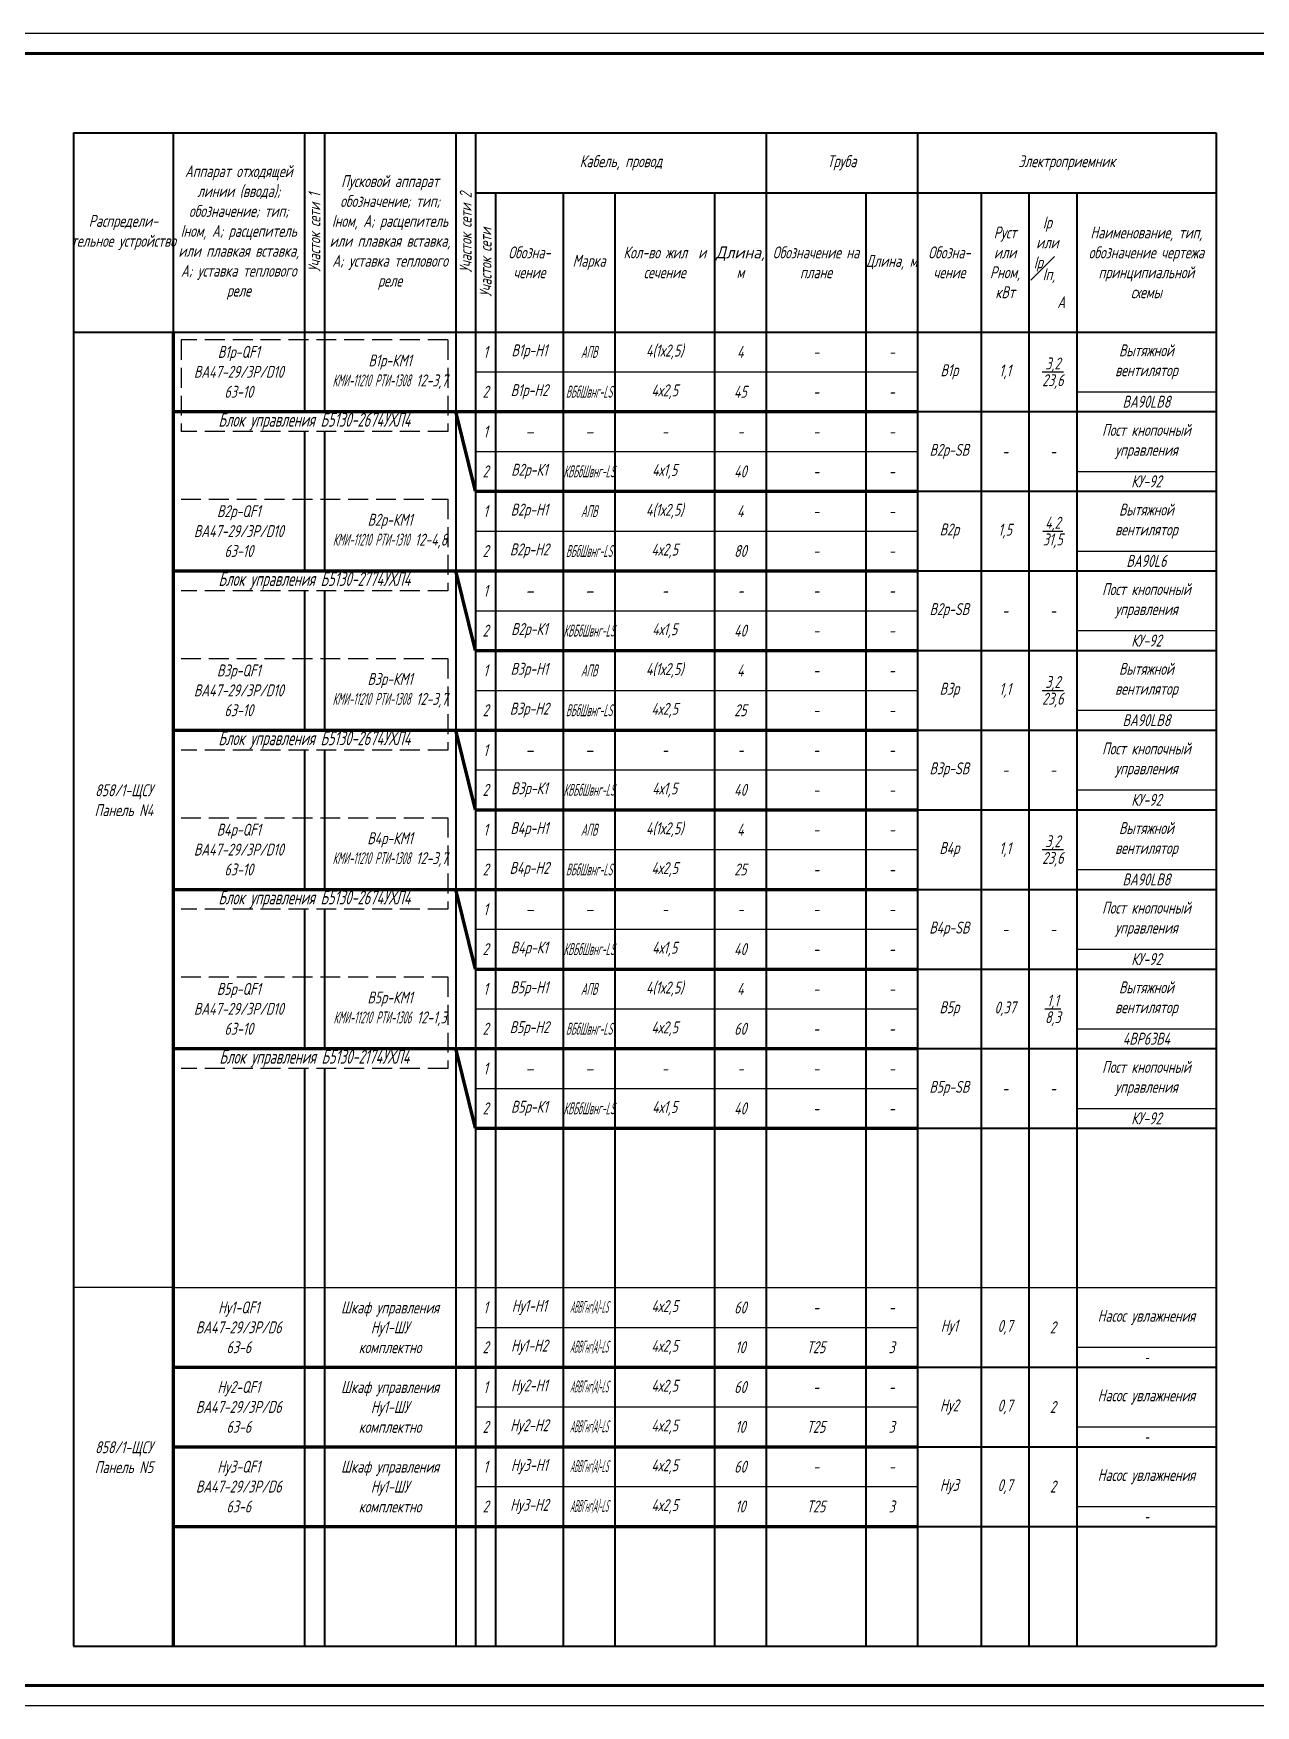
# Model space of a CAD drawing. Header units: millimetres. Extents: x -10490 to 5162, y -5053 to 76.
# Drawn here: x -8351.1 to -8044.1, y -814.1 to -394.1 of the extents above; entities that cross this region are included whole.
import ezdxf

# ---------------------------------------------------------------- set-up
doc = ezdxf.new("R2010")
doc.units = ezdxf.units.MM
doc.linetypes.add('GOST2.303 4', pattern=[7, 5, -2, 0])
for name, color, linetype, lineweight in [('КаБель силовой (Вновь)', 1, 'Continuous', 60), ('Рамка толстая', 7, 'Continuous', 60), ('Рамка тонкая', 5, 'Continuous', 25), ('Строительный', 251, 'Continuous', 13), ('Схема распред. сети', 9, 'Continuous', 25)]:
    doc.layers.add(name, color=color, linetype=linetype, lineweight=lineweight)
doc.styles.add('gost.shx', font='gost.shx', dxfattribs={"oblique": 15})
doc.styles.add('SIMPLEX', font='simplex.shx', dxfattribs={"width": 0.7, "oblique": 15})

# ---------------------------------------------------------------- blocks, each defined once
blk = doc.blocks.new('A$C2EF054A0')
at = {"layer": 'Строительный', "color": 1, "lineweight": 80}
blk.add_line((25, 0), (212, 0), dxfattribs=at)
at = {"layer": 'Схема распред. сети', "lineweight": 40}
for p, q in [((0, 20), (0, 0)), ((25, 20), (25, 0)), ((58, 20), (58, 0)), ((63, 20), (63, 0)), ((96, 20), (96, 0)), ((101, 20), (101, 0)), ((106, 20), (106, 0)), ((123, 20), (123, 0)), ((136, 20), (136, 0)), ((161, 20), (161, 0)), ((174, 20), (174, 0)), ((199, 20), (199, 0)), ((212, 20), (212, 0)), ((228, 20), (228, 0)), ((240, 20), (240, 0)), ((252, 20), (252, 0)), ((287, 20), (287, 0)), ((212, 0), (287, 0))]:
    blk.add_line(p, q, dxfattribs=at)
at = {"layer": 'Схема распред. сети'}
blk.add_line((101, 10), (212, 10), dxfattribs=at)
blk = doc.blocks.new('A$C3C9A24EA')
at = {"layer": 'Схема распред. сети', "color": 5}
blk.add_line((252, 5), (287, 5), dxfattribs=at)
at = {"layer": 'Схема распред. сети'}
blk.add_blockref('A$C2EF054A0', (0, 0), dxfattribs=at)
blk = doc.blocks.new('A$C5BFF3F5B')
at = {"layer": 'Схема распред. сети', "lineweight": 40}
for p, q in [((0, 20), (0, 0)), ((25, 20), (25, 0)), ((58, 20), (58, 0)), ((63, 20), (63, 0)), ((96, 20), (96, 0)), ((101, 20), (101, 0)), ((106, 20), (106, 0)), ((123, 20), (123, 0)), ((136, 20), (136, 0)), ((161, 20), (161, 0)), ((174, 20), (174, 0)), ((199, 20), (199, 0)), ((212, 20), (212, 0)), ((228, 20), (228, 0)), ((240, 20), (240, 0)), ((252, 20), (252, 0)), ((287, 20), (287, 0))]:
    blk.add_line(p, q, dxfattribs=at)
blk = doc.blocks.new('A$C4AAC7058')
at = {"layer": 'Рамка толстая'}
for p, q in [((1778, 415), (20, 415)), ((20, 5), (1778, 5))]:
    blk.add_line(p, q, dxfattribs=at)
at = {"layer": 'Рамка тонкая'}
for p, q in [((1783, 420), (0, 420)), ((0, 0), (1783, 0))]:
    blk.add_line(p, q, dxfattribs=at)
blk = doc.blocks.new('A$C5A2B7D56')
at = {"layer": 'Схема распред. сети', "lineweight": 40}
for p, q in [((0, 10), (0, 0)), ((25, 10), (25, 0)), ((58, 10), (58, 0)), ((63, 10), (63, 0)), ((96, 10), (96, 0)), ((101, 10), (101, 0)), ((106, 10), (106, 0)), ((123, 10), (123, 0)), ((136, 10), (136, 0)), ((161, 10), (161, 0)), ((174, 10), (174, 0)), ((199, 10), (199, 0)), ((212, 10), (212, 0)), ((228, 10), (228, 0)), ((240, 10), (240, 0)), ((252, 10), (252, 0)), ((287, 10), (287, 0)), ((0, 0), (287, 0))]:
    blk.add_line(p, q, dxfattribs=at)
blk = doc.blocks.new('A$C7AEF134F')
at = {"layer": 'Строительный', "color": 142, "lineweight": 80}
for q in [(96, 20), (212, 0)]:
    blk.add_line((101, 0), q, dxfattribs=at)
at = {"layer": 'Схема распред. сети', "lineweight": 40}
for p, q in [((0, 20), (0, 0)), ((25, 20), (25, 0)), ((96, 20), (96, 0)), ((101, 20), (101, 0)), ((106, 20), (106, 0)), ((123, 20), (123, 0)), ((136, 20), (136, 0)), ((161, 20), (161, 0)), ((174, 20), (174, 0)), ((199, 20), (199, 0)), ((212, 20), (212, 0)), ((228, 20), (228, 0)), ((240, 20), (240, 0)), ((252, 20), (252, 0)), ((287, 20), (287, 0)), ((58, 15), (58, 0)), ((63, 15), (63, 0)), ((212, 0), (287, 0))]:
    blk.add_line(p, q, dxfattribs=at)
at = {"layer": 'Схема распред. сети'}
blk.add_line((101, 10), (212, 10), dxfattribs=at)
at = {"layer": 'Схема распред. сети', "color": 5}
blk.add_line((252, 5), (287, 5), dxfattribs=at)
blk = doc.blocks.new('A$C5BA127B9')
at = {"layer": 'Схема распред. сети', "lineweight": 40}
for p, q in [((0, 20), (0, 0)), ((25, 20), (25, 0)), ((58, 20), (58, 0)), ((63, 20), (63, 0)), ((96, 20), (96, 0)), ((101, 20), (101, 0)), ((106, 20), (106, 0)), ((123, 20), (123, 0)), ((136, 20), (136, 0)), ((161, 20), (161, 0)), ((174, 20), (174, 0)), ((199, 20), (199, 0)), ((212, 20), (212, 0)), ((228, 20), (228, 0)), ((240, 20), (240, 0)), ((252, 20), (252, 0)), ((287, 20), (287, 0))]:
    blk.add_line(p, q, dxfattribs=at)
at = {"layer": 'Схема распред. сети', "color": 5, "lineweight": 25}
for p, q in [((25, 20), (287, 20)), ((25, 0), (287, 0))]:
    blk.add_line(p, q, dxfattribs=at)

msp = doc.modelspace()

# ---------------------------------------------------------------- linework, layer by layer
at = {"layer": 'КаБель силовой (Вновь)', "lineweight": 100}
msp.add_line((-8316.04361, -469.14685), (-8316.04361, -799.14685), dxfattribs=at)
at = {"layer": 'Рамка тонкая', "linetype": 'GOST2.303 4'}
for p, q in [((-8247.04361, -471.14685), (-8314.04361, -471.14685)), ((-8314.04361, -471.14685), (-8314.04361, -494.14685)), ((-8247.04361, -471.14685), (-8247.04361, -494.14685)), ((-8247.04361, -494.14685), (-8314.04361, -494.14685)), ((-8314.04361, -511.14685), (-8247.04361, -511.14685)), ((-8247.04361, -511.14685), (-8247.04361, -534.14685)), ((-8247.04361, -534.14685), (-8314.04361, -534.14685)), ((-8314.04361, -551.14685), (-8247.04361, -551.14685)), ((-8247.04361, -551.14685), (-8247.04361, -574.14685)), ((-8247.04361, -574.14685), (-8314.04361, -574.14685)), ((-8314.04361, -591.14685), (-8247.04361, -591.14685)), ((-8247.04361, -591.14685), (-8247.04361, -614.14685)), ((-8247.04361, -614.14685), (-8314.04361, -614.14685)), ((-8314.04361, -631.14685), (-8247.04361, -631.14685)), ((-8247.04361, -631.14685), (-8247.04361, -654.14685)), ((-8247.04361, -654.14685), (-8314.04361, -654.14685))]:
    msp.add_line(p, q, dxfattribs=at)
at = {"layer": 'Рамка тонкая'}
msp.add_line((-8316.04361, -709.14685), (-8341.04361, -709.14685), dxfattribs=at)
at = {"layer": 'Схема распред. сети', "lineweight": 40}
for p, q in [((-8341.04361, -419.14685), (-8054.04361, -419.14685)), ((-8341.04361, -419.14685), (-8341.04361, -469.14685)), ((-8316.04361, -419.14685), (-8316.04361, -469.14685)), ((-8283.04361, -419.14685), (-8283.04361, -469.14685)), ((-8278.04361, -419.14685), (-8278.04361, -469.14685)), ((-8245.04361, -419.14685), (-8245.04361, -469.14685)), ((-8240.04361, -419.14685), (-8240.04361, -469.14685)), ((-8167.04361, -419.14685), (-8167.04361, -469.14685)), ((-8129.04361, -419.14685), (-8129.04361, -469.14685)), ((-8054.04361, -419.14685), (-8054.04361, -469.14685)), ((-8240.04361, -434.14685), (-8054.04361, -434.14685)), ((-8235.04361, -434.14685), (-8235.04361, -469.14685)), ((-8218.04361, -434.14685), (-8218.04361, -469.14685)), ((-8205.04361, -434.14685), (-8205.04361, -469.14685)), ((-8180.04361, -434.14685), (-8180.04361, -469.14685)), ((-8142.04361, -434.14685), (-8142.04361, -469.14685)), ((-8113.04361, -434.14685), (-8113.04361, -469.14685)), ((-8101.04361, -434.14685), (-8101.04361, -469.14685)), ((-8089.04361, -434.14685), (-8089.04361, -469.14685)), ((-8341.04361, -469.14685), (-8054.04361, -469.14685)), ((-8341.04361, -469.14685), (-8054.04361, -469.14685))]:
    msp.add_line(p, q, dxfattribs=at)

# ---------------------------------------------------------------- block references
for name, p in [('A$C4AAC7058', (-9302.04361, -814.14685)), ('A$C3C9A24EA', (-8341.04362, -489.14686)), ('A$C7AEF134F', (-8341.04362, -509.14684)), ('A$C3C9A24EA', (-8341.04362, -529.14686)), ('A$C7AEF134F', (-8341.04362, -549.14684)), ('A$C3C9A24EA', (-8341.04362, -569.14686)), ('A$C7AEF134F', (-8341.04362, -589.14684)), ('A$C3C9A24EA', (-8341.04362, -609.14686)), ('A$C7AEF134F', (-8341.04362, -629.14684)), ('A$C3C9A24EA', (-8341.04362, -649.14686)), ('A$C7AEF134F', (-8341.04362, -669.14684)), ('A$C5BFF3F5B', (-8341.04361, -689.14686)), ('A$C5BFF3F5B', (-8341.04361, -709.14686)), ('A$C3C9A24EA', (-8341.04362, -729.14686)), ('A$C5BA127B9', (-8341.04361, -729.14685)), ('A$C3C9A24EA', (-8341.04362, -749.14686)), ('A$C3C9A24EA', (-8341.04362, -769.14686)), ('A$C5BFF3F5B', (-8341.04361, -789.14685))]:
    msp.add_blockref(name, p)
at = {"layer": 'КаБель силовой (Вновь)'}
msp.add_blockref('A$C5A2B7D56', (-8341.04358, -799.18953), dxfattribs=at)

# ---------------------------------------------------------------- texts
at = {"layer": 'Схема распред. сети', "color": 2, "attachment_point": 5}
for s, insert, char_height, width, style in [('{\\W0.7;Аппарат отходящей линии (ввода); обозначение; тип; Iном, А; расцепитель или плавкая вставка, А; уставка теплового реле}', (-8299.54361, -444.14685), 3, 33, 'SIMPLEX'), ('Кабель, провод', (-8203.54361, -426.64685), 3, 73, 'SIMPLEX'), ('Труба', (-8148.04361, -426.64685), 3, 38, 'SIMPLEX'), ('Электроприемник', (-8091.54361, -426.64685), 3, 75, 'SIMPLEX'), ('Пусковой аппарат обозначение; тип; Iном, А; расцепитель или плавкая вставка, А; уставка теплового реле', (-8261.54361, -444.14685), 3, 33, 'SIMPLEX'), ('Распредели-\\Pтельное устройство', (-8328.54361, -444.14685), 3, 25, 'SIMPLEX'), ('\\A1;Iр   или   \\SIр#Iп, ;       А', (-8095.04361, -451.64685), 3, 12, 'SIMPLEX'), ('Pуст или Pном, кВт', (-8107.04361, -451.64685), 3, 12, 'SIMPLEX'), ('Наименование, тип, обозначение чертежа принципиальной схемы', (-8071.54361, -451.64685), 3, 35, 'SIMPLEX'), ('Обозна- чение', (-8226.54361, -451.64685), 3, 17, 'SIMPLEX'), ('Кол-во жил  и сечение', (-8192.54361, -451.64685), 3, 25, 'SIMPLEX'), ('{\\W0.9;Длина, }м', (-8173.54361, -451.64685), 3, 13, 'SIMPLEX'), ('Обозначение на плане', (-8154.54361, -451.64685), 3, 25, 'SIMPLEX'), ('Обозна-\\Pчение', (-8121.04361, -451.64685), 3, 16, 'SIMPLEX'), ('Марка', (-8211.54361, -451.64685), 3, 13, 'SIMPLEX'), ('Длина, м', (-8135.54361, -451.64685), 3, 13, 'SIMPLEX'), ('В1р-QF1\\PВА47-29/3Р/D10\\P63-10', (-8299.54361, -479.14685), 3, 33, 'SIMPLEX'), ('1', (-8237.54361, -474.14685), 3, 5, 'SIMPLEX'), ('В1р-Н1', (-8226.54361, -474.14685), 3, 17, 'SIMPLEX'), ('{\\W0.5;АПВ}', (-8211.54361, -474.14685), 3, 13, 'SIMPLEX'), ('4(1х2,5)', (-8192.54361, -474.14685), 3, 25, 'SIMPLEX'), ('4', (-8173.54361, -474.14685), 3, 13, 'SIMPLEX'), ('-', (-8154.54361, -474.14685), 3, 25, 'SIMPLEX'), ('-', (-8135.54361, -474.14685), 3, 13, 'SIMPLEX'), ('Вытяжной \\Pвентилятор', (-8071.54361, -476.64685), 3, 35, 'SIMPLEX'), ('В1р-КМ1\\P{\\W0.5;КМИ-11210 РТИ-1308} 12-3,7', (-8261.54361, -479.14685), 3, 33, 'SIMPLEX'), ('В1р', (-8121.04361, -479.14685), 3, 16, 'SIMPLEX'), ('1,1', (-8107.04361, -479.14685), 3, 12, 'SIMPLEX'), ('\\A1;\\S3,2/23,6;', (-8095.04361, -479.14685), 3, 12, 'SIMPLEX'), ('2', (-8237.54361, -484.14685), 3, 5, 'SIMPLEX'), ('В1р-Н2', (-8226.54361, -484.14685), 3, 17, 'SIMPLEX'), ('{\\W0.4;ВБбШвнг-LS}', (-8211.54361, -484.14685), 3, 13, 'SIMPLEX'), ('4х2,5', (-8192.54361, -484.14685), 3, 25, 'SIMPLEX'), ('45', (-8173.54361, -484.14685), 3, 13, 'SIMPLEX'), ('-', (-8154.54361, -484.14685), 3, 25, 'SIMPLEX'), ('-', (-8135.54361, -484.14685), 3, 13, 'SIMPLEX'), ('ВА90LB8', (-8071.54361, -486.64685), 3, 35, 'SIMPLEX'), ('{\\W0.8;Блок управления Б5130-2674УХЛ4}', (-8280.54361, -491.64685), 3.5, 67, 'gost.shx'), ('1', (-8237.54361, -494.14685), 3, 5, 'SIMPLEX'), ('{\\W1;-}', (-8226.54361, -494.14685), 3, 17, 'SIMPLEX'), ('{\\W1;-}', (-8211.54361, -494.14685), 3, 13, 'SIMPLEX'), ('-', (-8192.54361, -494.14685), 3, 25, 'SIMPLEX'), ('-', (-8173.54361, -494.14685), 3, 13, 'SIMPLEX'), ('-', (-8154.54361, -494.14685), 3, 25, 'SIMPLEX'), ('-', (-8135.54361, -494.14685), 3, 13, 'SIMPLEX'), ('Пост кнопочный управления', (-8071.54361, -496.64685), 3, 35, 'SIMPLEX'), ('В2р-SB', (-8121.04361, -499.14685), 3, 16, 'SIMPLEX'), ('-', (-8107.04361, -499.14685), 3, 12, 'SIMPLEX'), ('-', (-8095.04361, -499.14685), 3, 12, 'SIMPLEX'), ('2', (-8237.54361, -504.14685), 3, 5, 'SIMPLEX'), ('В2р-К1', (-8226.54361, -504.14685), 3, 17, 'SIMPLEX'), ('{\\W0.4;КВБбШвнг-LS}', (-8211.54361, -504.14685), 3, 13, 'SIMPLEX'), ('4х1,5', (-8192.54361, -504.14685), 3, 25, 'SIMPLEX'), ('40', (-8173.54361, -504.14685), 3, 13, 'SIMPLEX'), ('-', (-8154.54361, -504.14685), 3, 25, 'SIMPLEX'), ('-', (-8135.54361, -504.14685), 3, 13, 'SIMPLEX'), ('КУ-92', (-8071.54361, -506.64685), 3, 35, 'SIMPLEX'), ('В2р-Н1', (-8226.54361, -514.14685), 3, 17, 'SIMPLEX'), ('4(1х2,5)', (-8192.54361, -514.14685), 3, 25, 'SIMPLEX'), ('Вытяжной \\Pвентилятор', (-8071.54361, -516.64685), 3, 35, 'SIMPLEX'), ('В2р-QF1\\PВА47-29/3Р/D10\\P63-10', (-8299.54361, -519.14685), 3, 33, 'SIMPLEX'), ('В2р-КМ1\\P{\\W0.5;КМИ-11210 РТИ-1310} 12-4,8', (-8261.54361, -519.14685), 3, 33, 'SIMPLEX'), ('1', (-8237.54361, -514.14685), 3, 5, 'SIMPLEX'), ('{\\W0.5;АПВ}', (-8211.54361, -514.14685), 3, 13, 'SIMPLEX'), ('4', (-8173.54361, -514.14685), 3, 13, 'SIMPLEX'), ('-', (-8154.54361, -514.14685), 3, 25, 'SIMPLEX'), ('-', (-8135.54361, -514.14685), 3, 13, 'SIMPLEX'), ('\\A1;\\S4,2/31,5;', (-8095.04361, -519.14685), 3, 12, 'SIMPLEX'), ('В2р', (-8121.04361, -519.14685), 3, 16, 'SIMPLEX'), ('1,5', (-8107.04361, -519.14685), 3, 12, 'SIMPLEX'), ('2', (-8237.54361, -524.14685), 3, 5, 'SIMPLEX'), ('В2р-Н2', (-8226.54361, -524.14685), 3, 17, 'SIMPLEX'), ('{\\W0.4;ВБбШвнг-LS}', (-8211.54361, -524.14685), 3, 13, 'SIMPLEX'), ('4х2,5', (-8192.54361, -524.14685), 3, 25, 'SIMPLEX'), ('80', (-8173.54361, -524.14685), 3, 13, 'SIMPLEX'), ('-', (-8154.54361, -524.14685), 3, 25, 'SIMPLEX'), ('-', (-8135.54361, -524.14685), 3, 13, 'SIMPLEX'), ('ВА90L6', (-8071.54361, -526.64685), 3, 35, 'SIMPLEX'), ('{\\W0.8;Блок управления Б5130-2774УХЛ4}', (-8280.54361, -531.64685), 3.5, 67, 'gost.shx'), ('1', (-8237.54361, -534.14685), 3, 5, 'SIMPLEX'), ('Пост кнопочный управления', (-8071.54361, -536.64685), 3, 35, 'SIMPLEX'), ('{\\W1;-}', (-8226.54361, -534.14685), 3, 17, 'SIMPLEX'), ('{\\W1;-}', (-8211.54361, -534.14685), 3, 13, 'SIMPLEX'), ('-', (-8192.54361, -534.14685), 3, 25, 'SIMPLEX'), ('-', (-8173.54361, -534.14685), 3, 13, 'SIMPLEX'), ('-', (-8154.54361, -534.14685), 3, 25, 'SIMPLEX'), ('-', (-8135.54361, -534.14685), 3, 13, 'SIMPLEX'), ('В2р-SB', (-8121.04361, -539.14685), 3, 16, 'SIMPLEX'), ('-', (-8107.04361, -539.14685), 3, 12, 'SIMPLEX'), ('-', (-8095.04361, -539.14685), 3, 12, 'SIMPLEX'), ('2', (-8237.54361, -544.14685), 3, 5, 'SIMPLEX'), ('В2р-К1', (-8226.54361, -544.14685), 3, 17, 'SIMPLEX'), ('{\\W0.4;КВБбШвнг-LS}', (-8211.54361, -544.14685), 3, 13, 'SIMPLEX'), ('4х1,5', (-8192.54361, -544.14685), 3, 25, 'SIMPLEX'), ('40', (-8173.54361, -544.14685), 3, 13, 'SIMPLEX'), ('-', (-8154.54361, -544.14685), 3, 25, 'SIMPLEX'), ('-', (-8135.54361, -544.14685), 3, 13, 'SIMPLEX'), ('КУ-92', (-8071.54361, -546.64685), 3, 35, 'SIMPLEX'), ('В3р-QF1\\PВА47-29/3Р/D10\\P63-10', (-8299.54361, -559.14685), 3, 33, 'SIMPLEX'), ('1', (-8237.54361, -554.14685), 3, 5, 'SIMPLEX'), ('В3р-Н1', (-8226.54361, -554.14685), 3, 17, 'SIMPLEX'), ('{\\W0.5;АПВ}', (-8211.54361, -554.14685), 3, 13, 'SIMPLEX'), ('4(1х2,5)', (-8192.54361, -554.14685), 3, 25, 'SIMPLEX'), ('4', (-8173.54361, -554.14685), 3, 13, 'SIMPLEX'), ('-', (-8154.54361, -554.14685), 3, 25, 'SIMPLEX'), ('-', (-8135.54361, -554.14685), 3, 13, 'SIMPLEX'), ('Вытяжной \\Pвентилятор', (-8071.54361, -556.64685), 3, 35, 'SIMPLEX'), ('В3р-КМ1\\P{\\W0.5;КМИ-11210 РТИ-1308} 12-3,7', (-8261.54361, -559.14685), 3, 33, 'SIMPLEX'), ('В3р', (-8121.04361, -559.14685), 3, 16, 'SIMPLEX'), ('1,1', (-8107.04361, -559.14685), 3, 12, 'SIMPLEX'), ('\\A1;\\S3,2/23,6;', (-8095.04361, -559.14685), 3, 12, 'SIMPLEX'), ('2', (-8237.54361, -564.14685), 3, 5, 'SIMPLEX'), ('В3р-Н2', (-8226.54361, -564.14685), 3, 17, 'SIMPLEX'), ('{\\W0.4;ВБбШвнг-LS}', (-8211.54361, -564.14685), 3, 13, 'SIMPLEX'), ('4х2,5', (-8192.54361, -564.14685), 3, 25, 'SIMPLEX'), ('25', (-8173.54361, -564.14685), 3, 13, 'SIMPLEX'), ('-', (-8154.54361, -564.14685), 3, 25, 'SIMPLEX'), ('-', (-8135.54361, -564.14685), 3, 13, 'SIMPLEX'), ('ВА90LB8', (-8071.54361, -566.64685), 3, 35, 'SIMPLEX'), ('{\\W0.8;Блок управления Б5130-2674УХЛ4}', (-8280.54361, -571.64685), 3.5, 67, 'gost.shx'), ('1', (-8237.54361, -574.14685), 3, 5, 'SIMPLEX'), ('{\\W1;-}', (-8226.54361, -574.14685), 3, 17, 'SIMPLEX'), ('{\\W1;-}', (-8211.54361, -574.14685), 3, 13, 'SIMPLEX'), ('-', (-8192.54361, -574.14685), 3, 25, 'SIMPLEX'), ('-', (-8173.54361, -574.14685), 3, 13, 'SIMPLEX'), ('-', (-8154.54361, -574.14685), 3, 25, 'SIMPLEX'), ('-', (-8135.54361, -574.14685), 3, 13, 'SIMPLEX'), ('Пост кнопочный управления', (-8071.54361, -576.64685), 3, 35, 'SIMPLEX'), ('В3р-SB', (-8121.04361, -579.14685), 3, 16, 'SIMPLEX'), ('-', (-8107.04361, -579.14685), 3, 12, 'SIMPLEX'), ('-', (-8095.04361, -579.14685), 3, 12, 'SIMPLEX'), ('\\pi0.2994;858/1-ЩСУ\\PПанель N4', (-8328.54362, -586.74489), 3, 24.9999934, 'SIMPLEX'), ('2', (-8237.54361, -584.14685), 3, 5, 'SIMPLEX'), ('В3р-К1', (-8226.54361, -584.14685), 3, 17, 'SIMPLEX'), ('{\\W0.4;КВБбШвнг-LS}', (-8211.54361, -584.14685), 3, 13, 'SIMPLEX'), ('4х1,5', (-8192.54361, -584.14685), 3, 25, 'SIMPLEX'), ('40', (-8173.54361, -584.14685), 3, 13, 'SIMPLEX'), ('-', (-8154.54361, -584.14685), 3, 25, 'SIMPLEX'), ('-', (-8135.54361, -584.14685), 3, 13, 'SIMPLEX'), ('КУ-92', (-8071.54361, -586.64685), 3, 35, 'SIMPLEX'), ('4(1х2,5)', (-8192.54361, -594.14685), 3, 25, 'SIMPLEX'), ('В4р-QF1\\PВА47-29/3Р/D10\\P63-10', (-8299.54361, -599.14685), 3, 33, 'SIMPLEX'), ('\\pt6;В4р-КМ1\\P\\ptz;{\\W0.5;КМИ-11210 РТИ-1308} 12-3,7', (-8261.54361, -599.14685), 3, 33, 'SIMPLEX'), ('1', (-8237.54361, -594.14685), 3, 5, 'SIMPLEX'), ('В4р-Н1', (-8226.54361, -594.14685), 3, 17, 'SIMPLEX'), ('{\\W0.5;АПВ}', (-8211.54361, -594.14685), 3, 13, 'SIMPLEX'), ('4', (-8173.54361, -594.14685), 3, 13, 'SIMPLEX'), ('-', (-8154.54361, -594.14685), 3, 25, 'SIMPLEX'), ('-', (-8135.54361, -594.14685), 3, 13, 'SIMPLEX'), ('\\A1;\\S3,2/23,6;', (-8095.04361, -599.14685), 3, 12, 'SIMPLEX'), ('Вытяжной \\Pвентилятор', (-8071.54361, -596.64685), 3, 35, 'SIMPLEX'), ('В4р', (-8121.04361, -599.14685), 3, 16, 'SIMPLEX'), ('1,1', (-8107.04361, -599.14685), 3, 12, 'SIMPLEX'), ('2', (-8237.54361, -604.14685), 3, 5, 'SIMPLEX'), ('В4р-Н2', (-8226.54361, -604.14685), 3, 17, 'SIMPLEX'), ('{\\W0.4;ВБбШвнг-LS}', (-8211.54361, -604.14685), 3, 13, 'SIMPLEX'), ('4х2,5', (-8192.54361, -604.14685), 3, 25, 'SIMPLEX'), ('25', (-8173.54361, -604.14685), 3, 13, 'SIMPLEX'), ('-', (-8154.54361, -604.14685), 3, 25, 'SIMPLEX'), ('-', (-8135.54361, -604.14685), 3, 13, 'SIMPLEX'), ('ВА90LB8', (-8071.54361, -606.64685), 3, 35, 'SIMPLEX'), ('{\\W0.8;Блок управления Б5130-2674УХЛ4}', (-8280.54361, -611.64685), 3.5, 67, 'gost.shx'), ('1', (-8237.54361, -614.14685), 3, 5, 'SIMPLEX'), ('Пост кнопочный управления', (-8071.54361, -616.64685), 3, 35, 'SIMPLEX'), ('{\\W1;-}', (-8226.54361, -614.14685), 3, 17, 'SIMPLEX'), ('{\\W1;-}', (-8211.54361, -614.14685), 3, 13, 'SIMPLEX'), ('-', (-8192.54361, -614.14685), 3, 25, 'SIMPLEX'), ('-', (-8173.54361, -614.14685), 3, 13, 'SIMPLEX'), ('-', (-8154.54361, -614.14685), 3, 25, 'SIMPLEX'), ('-', (-8135.54361, -614.14685), 3, 13, 'SIMPLEX'), ('В4р-SB', (-8121.04361, -619.14685), 3, 16, 'SIMPLEX'), ('-', (-8107.04361, -619.14685), 3, 12, 'SIMPLEX'), ('-', (-8095.04361, -619.14685), 3, 12, 'SIMPLEX'), ('2', (-8237.54361, -624.14685), 3, 5, 'SIMPLEX'), ('В4р-К1', (-8226.54361, -624.14685), 3, 17, 'SIMPLEX'), ('{\\W0.4;КВБбШвнг-LS}', (-8211.54361, -624.14685), 3, 13, 'SIMPLEX'), ('4х1,5', (-8192.54361, -624.14685), 3, 25, 'SIMPLEX'), ('40', (-8173.54361, -624.14685), 3, 13, 'SIMPLEX'), ('-', (-8154.54361, -624.14685), 3, 25, 'SIMPLEX'), ('-', (-8135.54361, -624.14685), 3, 13, 'SIMPLEX'), ('КУ-92', (-8071.54361, -626.64685), 3, 35, 'SIMPLEX'), ('В5р-QF1\\PВА47-29/3Р/D10\\P63-10', (-8299.54361, -639.14685), 3, 33, 'SIMPLEX'), ('1', (-8237.54361, -634.14685), 3, 5, 'SIMPLEX'), ('В5р-Н1', (-8226.54361, -634.14685), 3, 17, 'SIMPLEX'), ('{\\W0.5;АПВ}', (-8211.54361, -634.14685), 3, 13, 'SIMPLEX'), ('4(1х2,5)', (-8192.54361, -634.14685), 3, 25, 'SIMPLEX'), ('4', (-8173.54361, -634.14685), 3, 13, 'SIMPLEX'), ('Вытяжной \\Pвентилятор', (-8071.54361, -636.64685), 3, 35, 'SIMPLEX'), ('\\pt15;В5р-КМ1\\P\\ptz;{\\W0.5;КМИ-11210 РТИ-1306} 12-1,3', (-8261.54361, -639.14685), 3, 33, 'SIMPLEX'), ('-', (-8154.54361, -634.14685), 3, 25, 'SIMPLEX'), ('-', (-8135.54361, -634.14685), 3, 13, 'SIMPLEX'), ('В5р', (-8121.04361, -639.14685), 3, 16, 'SIMPLEX'), ('0,37', (-8107.04361, -639.14685), 3, 12, 'SIMPLEX'), ('\\A1;\\S1,1/8,3;', (-8095.04361, -639.14685), 3, 12, 'SIMPLEX'), ('В5р-Н2', (-8226.54361, -644.14685), 3, 17, 'SIMPLEX'), ('4х2,5', (-8192.54361, -644.14685), 3, 25, 'SIMPLEX'), ('2', (-8237.54361, -644.14685), 3, 5, 'SIMPLEX'), ('{\\W0.4;ВБбШвнг-LS}', (-8211.54361, -644.14685), 3, 13, 'SIMPLEX'), ('60', (-8173.54361, -644.14685), 3, 13, 'SIMPLEX'), ('-', (-8154.54361, -644.14685), 3, 25, 'SIMPLEX'), ('-', (-8135.54361, -644.14685), 3, 13, 'SIMPLEX'), ('4ВР63В4', (-8071.54361, -646.64685), 3, 35, 'SIMPLEX'), ('{\\W0.8;Блок управления Б5130-2174УХЛ4}', (-8280.54361, -651.64685), 3.5, 67, 'gost.shx'), ('1', (-8237.54361, -654.14685), 3, 5, 'SIMPLEX'), ('{\\W1;-}', (-8226.54361, -654.14685), 3, 17, 'SIMPLEX'), ('{\\W1;-}', (-8211.54361, -654.14685), 3, 13, 'SIMPLEX'), ('-', (-8192.54361, -654.14685), 3, 25, 'SIMPLEX'), ('-', (-8173.54361, -654.14685), 3, 13, 'SIMPLEX'), ('-', (-8154.54361, -654.14685), 3, 25, 'SIMPLEX'), ('-', (-8135.54361, -654.14685), 3, 13, 'SIMPLEX'), ('Пост кнопочный управления', (-8071.54361, -656.64685), 3, 35, 'SIMPLEX'), ('В5р-SB', (-8121.04361, -659.14685), 3, 16, 'SIMPLEX'), ('-', (-8107.04361, -659.14685), 3, 12, 'SIMPLEX'), ('-', (-8095.04361, -659.14685), 3, 12, 'SIMPLEX'), ('2', (-8237.54361, -664.14685), 3, 5, 'SIMPLEX'), ('В5р-К1', (-8226.54361, -664.14685), 3, 17, 'SIMPLEX'), ('{\\W0.4;КВБбШвнг-LS}', (-8211.54361, -664.14685), 3, 13, 'SIMPLEX'), ('4х1,5', (-8192.54361, -664.14685), 3, 25, 'SIMPLEX'), ('40', (-8173.54361, -664.14685), 3, 13, 'SIMPLEX'), ('-', (-8154.54361, -664.14685), 3, 25, 'SIMPLEX'), ('-', (-8135.54361, -664.14685), 3, 13, 'SIMPLEX'), ('КУ-92', (-8071.54361, -666.64685), 3, 35, 'SIMPLEX'), ('Ну1-QF1\\PВА47-29/3Р/D6\\P63-6', (-8299.54361, -719.14685), 3, 33, 'SIMPLEX'), ('Шкаф управления\\PНу1-ШУ\\Pкомплектно', (-8261.54361, -719.14685), 3, 33, 'SIMPLEX'), ('1', (-8237.54361, -714.14685), 3, 5, 'SIMPLEX'), ('Ну1-Н1', (-8226.54361, -714.14685), 3, 17, 'SIMPLEX'), ('{\\W0.3;АВВГнг(А)-LS}', (-8211.54361, -714.14685), 3, 13, 'SIMPLEX'), ('4х2,5', (-8192.54361, -714.14685), 3, 25, 'SIMPLEX'), ('60', (-8173.54361, -714.14685), 3, 13, 'SIMPLEX'), ('-', (-8154.54361, -714.14685), 3, 25, 'SIMPLEX'), ('-', (-8135.54361, -714.14685), 3, 13, 'SIMPLEX'), ('Ну1', (-8121.04361, -719.14685), 3, 16, 'SIMPLEX'), ('0,7', (-8107.04361, -719.14685), 3, 12, 'SIMPLEX'), ('\\A1;2', (-8095.04361, -719.14685), 3, 12, 'SIMPLEX'), ('Насос увлажнения', (-8071.54361, -716.64685), 3, 35, 'SIMPLEX'), ('Ну1-Н2', (-8226.54361, -724.14685), 3, 17, 'SIMPLEX'), ('{\\W0.3;АВВГнг(А)-LS}', (-8211.54361, -724.14685), 3, 13, 'SIMPLEX'), ('4х2,5', (-8192.54361, -724.14685), 3, 25, 'SIMPLEX'), ('2', (-8237.54361, -724.14685), 3, 5, 'SIMPLEX'), ('10', (-8173.54361, -724.14685), 3, 13, 'SIMPLEX'), ('Т25', (-8154.54361, -724.14685), 3, 25, 'SIMPLEX'), ('3', (-8135.54361, -724.14685), 3, 13, 'SIMPLEX'), ('{\\W0.5;-}', (-8071.54361, -726.64685), 3, 35, 'SIMPLEX'), ('Ну2-QF1\\PВА47-29/3Р/D6\\P63-6', (-8299.54361, -739.14685), 3, 33, 'SIMPLEX'), ('Шкаф управления\\PНу1-ШУ\\Pкомплектно', (-8261.54361, -739.14685), 3, 33, 'SIMPLEX'), ('1', (-8237.54361, -734.14685), 3, 5, 'SIMPLEX'), ('Ну2-Н1', (-8226.54361, -734.14685), 3, 17, 'SIMPLEX'), ('{\\W0.3;АВВГнг(А)-LS}', (-8211.54361, -734.14685), 3, 13, 'SIMPLEX'), ('4х2,5', (-8192.54361, -734.14685), 3, 25, 'SIMPLEX'), ('60', (-8173.54361, -734.14685), 3, 13, 'SIMPLEX'), ('-', (-8154.54361, -734.14685), 3, 25, 'SIMPLEX'), ('-', (-8135.54361, -734.14685), 3, 13, 'SIMPLEX'), ('Насос увлажнения', (-8071.54361, -736.64685), 3, 35, 'SIMPLEX'), ('Ну2', (-8121.04361, -739.14685), 3, 16, 'SIMPLEX'), ('0,7', (-8107.04361, -739.14685), 3, 12, 'SIMPLEX'), ('\\A1;2', (-8095.04361, -739.14685), 3, 12, 'SIMPLEX'), ('2', (-8237.54361, -744.14685), 3, 5, 'SIMPLEX'), ('Ну2-Н2', (-8226.54361, -744.14685), 3, 17, 'SIMPLEX'), ('{\\W0.3;АВВГнг(А)-LS}', (-8211.54361, -744.14685), 3, 13, 'SIMPLEX'), ('4х2,5', (-8192.54361, -744.14685), 3, 25, 'SIMPLEX'), ('10', (-8173.54361, -744.14685), 3, 13, 'SIMPLEX'), ('Т25', (-8154.54361, -744.14685), 3, 25, 'SIMPLEX'), ('3', (-8135.54361, -744.14685), 3, 13, 'SIMPLEX'), ('{\\W0.5;-}', (-8071.54361, -746.64685), 3, 35, 'SIMPLEX'), ('\\pi0.2994;858/1-ЩСУ\\PПанель N5', (-8328.54362, -751.76623), 3, 25.0000078, 'SIMPLEX'), ('Ну3-QF1\\PВА47-29/3Р/D6\\P63-6', (-8299.54361, -759.14685), 3, 33, 'SIMPLEX'), ('Шкаф управления\\PНу1-ШУ\\Pкомплектно', (-8261.54361, -759.14685), 3, 33, 'SIMPLEX'), ('1', (-8237.54361, -754.14685), 3, 5, 'SIMPLEX'), ('Ну3-Н1', (-8226.54361, -754.14685), 3, 17, 'SIMPLEX'), ('{\\W0.3;АВВГнг(А)-LS}', (-8211.54361, -754.14685), 3, 13, 'SIMPLEX'), ('4х2,5', (-8192.54361, -754.14685), 3, 25, 'SIMPLEX'), ('60', (-8173.54361, -754.14685), 3, 13, 'SIMPLEX'), ('-', (-8154.54361, -754.14685), 3, 25, 'SIMPLEX'), ('-', (-8135.54361, -754.14685), 3, 13, 'SIMPLEX'), ('Насос увлажнения', (-8071.54361, -756.64685), 3, 35, 'SIMPLEX'), ('Ну3', (-8121.04361, -759.14685), 3, 16, 'SIMPLEX'), ('0,7', (-8107.04361, -759.14685), 3, 12, 'SIMPLEX'), ('\\A1;2', (-8095.04361, -759.14685), 3, 12, 'SIMPLEX'), ('2', (-8237.54361, -764.14685), 3, 5, 'SIMPLEX'), ('Ну3-Н2', (-8226.54361, -764.14685), 3, 17, 'SIMPLEX'), ('{\\W0.3;АВВГнг(А)-LS}', (-8211.54361, -764.14685), 3, 13, 'SIMPLEX'), ('4х2,5', (-8192.54361, -764.14685), 3, 25, 'SIMPLEX'), ('10', (-8173.54361, -764.14685), 3, 13, 'SIMPLEX'), ('Т25', (-8154.54361, -764.14685), 3, 25, 'SIMPLEX'), ('3', (-8135.54361, -764.14685), 3, 13, 'SIMPLEX'), ('{\\W0.5;-}', (-8071.54361, -766.64685), 3, 35, 'SIMPLEX')]:
    msp.add_mtext(s, dxfattribs=dict(at, insert=insert, char_height=char_height, width=width, style=style))
at = {"layer": 'Схема распред. сети', "color": 2, "char_height": 3, "attachment_point": 5, "rotation": 90, "style": 'SIMPLEX'}
for s, insert, width in [('Участок сети 1', (-8280.54361, -444.14685), 50), ('Участок сети 2', (-8242.54361, -444.14685), 50), ('Участок сети', (-8237.54361, -451.64685), 35)]:
    msp.add_mtext(s, dxfattribs=dict(at, insert=insert, width=width))

doc.saveas('drawing.dxf')
